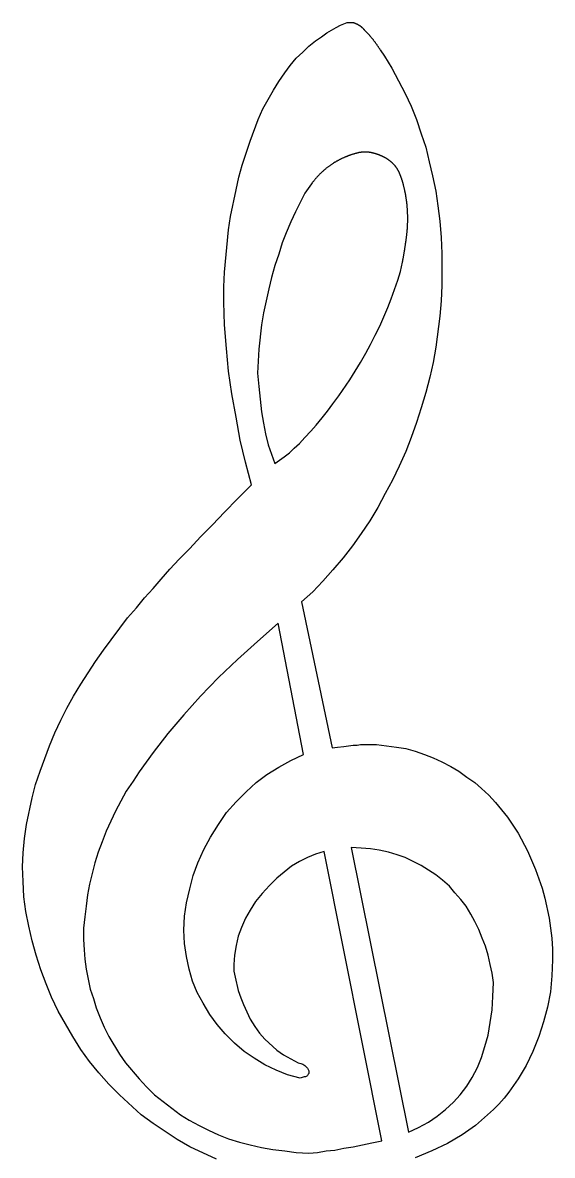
# Model space of a CAD drawing. Extents: x 0 to 109, y 0 to 246.
# Drawn here: x 19.9 to 85.4, y 105.7 to 245.9 of the extents above; entities that cross this region are included whole.
import ezdxf

# ---------------------------------------------------------------- set-up
doc = ezdxf.new("R2010")
doc.units = 0
doc.layers.add('WHITE', color=7, linetype='CONTINUOUS')

msp = doc.modelspace()

# ---------------------------------------------------------------- linework, layer by layer
at = {"layer": 'WHITE', "color": 0}
for p, q in [((57.520531, 244.648102), (58.679237, 245.310226)), ((58.679237, 245.310226), (59.175827, 245.558517)), ((59.175827, 245.558517), (60.003471, 245.889572)), ((60.003471, 245.889572), (60.748356, 245.889572)), ((56.113529, 243.654922), (56.858414, 244.15152)), ((56.858414, 244.15152), (57.520531, 244.648102)), ((54.541, 242.247925), (55.285885, 242.992813)), ((55.285885, 242.992813), (56.113529, 243.654922)), ((64.108978, 242.545319), (64.638298, 241.751343)), ((52.968472, 240.592636), (53.713352, 241.503036)), ((53.713352, 241.503036), (54.541, 242.247925)), ((64.638298, 241.751343), (65.548714, 240.261566)), ((51.56147, 238.606277), (52.306355, 239.68222)), ((52.306355, 239.68222), (52.968472, 240.592636)), ((65.548714, 240.261566), (67.204002, 237.116516)), ((50.899353, 237.530334), (51.56147, 238.606277)), ((49.575119, 235.212921), (50.899353, 237.530334)), ((67.204002, 237.116516), (67.948891, 235.543976)), ((67.948891, 235.543976), (68.611008, 233.888687)), ((48.995766, 233.888687), (49.575119, 235.212921)), ((48.002586, 231.240219), (48.995766, 233.888687)), ((68.611008, 233.888687), (69.190361, 232.150635)), ((69.190361, 232.150635), (69.769714, 230.495331)), ((47.009411, 228.260681), (48.002586, 231.240219)), ((69.769714, 230.495331), (70.183533, 228.674515)), ((70.183533, 228.674515), (70.597359, 226.936447)), ((46.595589, 226.77092), (47.009411, 228.260681)), ((46.26453, 225.198395), (46.595589, 226.77092)), ((55.616943, 225.943268), (54.789295, 224.784561)), ((70.597359, 226.936447), (71.011185, 225.032867)), ((45.602409, 221.887802), (46.26453, 225.198395)), ((54.789295, 224.784561), (53.630589, 222.467163)), ((71.011185, 225.032867), (71.259476, 223.212036)), ((71.259476, 223.212036), (71.507767, 221.308456)), ((45.354118, 220.232513), (45.602409, 221.887802)), ((53.630589, 222.467163), (53.051235, 221.225677)), ((44.857529, 215.018326), (45.354118, 220.232513)), ((53.051235, 221.225677), (52.471882, 219.901443)), ((71.507767, 221.308456), (71.673302, 219.322098)), ((51.975296, 218.659973), (51.56147, 217.252975)), ((52.471882, 219.901443), (51.975296, 218.659973)), ((71.673302, 219.322098), (71.756065, 217.335739)), ((51.56147, 217.252975), (51.064884, 215.845978)), ((71.756065, 217.335739), (71.756065, 213.363037)), ((66.624649, 215.101089), (66.872948, 216.259796)), ((44.774765, 213.19751), (44.857529, 215.018326)), ((51.064884, 215.845978), (50.651058, 214.356216)), ((66.293594, 214.025146), (66.624649, 215.101089)), ((44.774765, 211.293915), (44.774765, 213.19751)), ((50.651058, 214.356216), (50.32, 212.949219)), ((65.465942, 211.707748), (66.293594, 214.025146)), ((71.756065, 213.363037), (71.673302, 211.459442)), ((50.32, 212.949219), (49.657883, 209.969681)), ((65.052124, 210.631805), (65.465942, 211.707748)), ((44.857529, 208.479919), (44.774765, 211.293915)), ((64.058945, 208.314392), (65.052124, 210.631805)), ((71.673302, 211.459442), (71.507767, 209.555862)), ((49.657883, 209.969681), (49.409588, 208.479919)), ((71.507767, 209.555862), (71.011185, 205.748688)), ((45.105824, 205.583145), (44.857529, 208.479919)), ((49.409588, 208.479919), (49.078529, 205.500381)), ((63.479591, 207.238449), (64.058945, 208.314392)), ((62.320885, 205.003799), (62.900238, 206.079742)), ((62.900238, 206.079742), (63.479591, 207.238449)), ((45.354118, 202.76915), (45.105824, 205.583145)), ((49.078529, 205.500381), (48.912998, 202.520859)), ((61.658768, 203.845093), (62.320885, 205.003799)), ((71.011185, 205.748688), (70.680122, 203.845093)), ((60.334534, 201.693207), (61.658768, 203.845093)), ((70.680122, 203.845093), (70.266296, 202.024261)), ((45.767941, 199.955154), (45.354118, 202.76915)), ((48.912998, 202.520859), (49.078529, 200.86557)), ((70.266296, 202.024261), (69.769714, 200.120682)), ((49.078529, 200.86557), (49.409588, 197.720505)), ((59.010296, 199.706863), (60.334534, 201.693207)), ((46.26453, 197.05838), (45.767941, 199.955154)), ((58.265415, 198.713684), (59.010296, 199.706863)), ((69.769714, 200.120682), (69.190361, 198.217087)), ((49.409588, 197.720505), (49.657883, 196.313507)), ((56.941177, 196.975616), (57.603294, 197.803268)), ((57.603294, 197.803268), (58.265415, 198.713684)), ((69.190361, 198.217087), (68.611008, 196.396271)), ((46.761116, 194.244385), (46.26453, 197.05838)), ((49.657883, 196.313507), (49.906178, 194.989273)), ((56.196297, 196.065216), (56.941177, 196.975616)), ((68.611008, 196.396271), (67.948891, 194.575439)), ((49.906178, 194.989273), (50.237236, 193.665039)), ((54.789295, 194.575439), (55.53418, 195.320328)), ((55.53418, 195.320328), (56.196297, 196.065216)), ((47.423237, 191.513153), (46.761116, 194.244385)), ((50.237236, 193.665039), (51.064884, 191.347626)), ((53.465061, 193.251205), (54.127178, 193.830566)), ((54.127178, 193.830566), (54.789295, 194.575439)), ((67.948891, 194.575439), (67.286766, 192.837387)), ((51.064884, 191.347626), (52.223591, 192.175262)), ((52.223591, 192.175262), (52.885708, 192.67186)), ((52.885708, 192.67186), (53.465061, 193.251205)), ((67.286766, 192.837387), (66.459122, 191.016556)), ((48.168118, 188.699142), (47.423237, 191.513153)), ((66.459122, 191.016556), (65.631477, 189.278503)), ((65.631477, 189.278503), (64.721062, 187.623199)), ((46.430058, 186.96109), (48.168118, 188.699142)), ((44.857529, 185.305801), (46.430058, 186.96109)), ((64.721062, 187.623199), (63.81065, 185.885147)), ((43.367764, 183.733261), (44.857529, 185.305801)), ((63.81065, 185.885147), (62.817474, 184.229858)), ((41.877998, 182.2435), (43.367764, 183.733261)), ((62.817474, 184.229858), (61.741531, 182.657318)), ((40.553764, 180.836502), (41.877998, 182.2435)), ((61.741531, 182.657318), (60.665592, 181.167557)), ((39.229527, 179.512268), (40.553764, 180.836502)), ((60.665592, 181.167557), (59.506886, 179.677795)), ((38.07082, 178.270798), (39.229527, 179.512268)), ((59.506886, 179.677795), (58.265415, 178.188034)), ((36.994881, 177.029327), (38.07082, 178.270798)), ((58.265415, 178.188034), (57.023945, 176.781021)), ((36.001701, 175.870621), (36.994881, 177.029327)), ((57.023945, 176.781021), (55.782471, 175.456787)), ((34.925762, 174.711914), (36.001701, 175.870621)), ((55.782471, 175.456787), (54.375473, 174.215317)), ((33.932587, 173.470444), (34.925762, 174.711914)), ((54.375473, 174.215317), (58.182648, 156.172607)), ((32.856644, 172.228973), (33.932587, 173.470444)), ((29.877113, 168.256256), (32.856644, 172.228973)), ((51.478706, 171.566849), (48.912998, 169.332199)), ((54.623768, 155.344971), (51.478706, 171.566849)), ((28.883938, 166.849258), (29.877113, 168.256256)), ((48.912998, 169.332199), (46.430058, 167.097549)), ((27.063112, 164.035263), (28.883938, 166.849258)), ((46.430058, 167.097549), (44.112644, 164.8629)), ((26.1527, 162.545502), (27.063112, 164.035263)), ((44.112644, 164.8629), (41.877998, 162.545502)), ((25.325052, 161.055725), (26.1527, 162.545502)), ((41.877998, 162.545502), (39.80888, 160.228088)), ((24.580172, 159.565964), (25.325052, 161.055725)), ((39.80888, 160.228088), (37.822529, 157.910675)), ((23.835287, 157.993439), (24.580172, 159.565964)), ((23.17317, 156.420898), (23.835287, 157.993439)), ((37.822529, 157.910675), (36.001701, 155.593262)), ((22.014463, 153.275848), (23.17317, 156.420898)), ((36.001701, 155.593262), (34.263645, 153.193085)), ((58.182648, 156.172607), (58.844769, 156.255371)), ((58.844769, 156.255371), (59.589649, 156.338135)), ((59.589649, 156.338135), (60.748356, 156.503677)), ((60.748356, 156.503677), (61.244946, 156.503677)), ((61.244946, 156.503677), (61.658768, 156.586441)), ((61.658768, 156.586441), (63.645123, 156.586441)), ((63.645123, 156.586441), (66.128059, 156.255371)), ((66.128059, 156.255371), (67.286766, 156.089844)), ((67.286766, 156.089844), (68.445473, 155.758789)), ((68.445473, 155.758789), (69.604179, 155.344971)), ((51.56147, 153.77243), (53.051235, 154.600082)), ((53.051235, 154.600082), (54.623768, 155.344971)), ((69.604179, 155.344971), (70.680122, 154.931137)), ((70.680122, 154.931137), (71.756065, 154.434555)), ((71.756065, 154.434555), (72.832008, 153.855194)), ((21.43511, 151.620544), (22.014463, 153.275848)), ((34.263645, 153.193085), (33.518761, 152.034378)), ((48.747471, 151.868851), (50.071705, 152.862015)), ((50.071705, 152.862015), (51.56147, 153.77243)), ((72.832008, 153.855194), (73.82518, 153.275848)), ((73.82518, 153.275848), (74.818359, 152.53096)), ((21.021288, 149.965256), (21.43511, 151.620544)), ((33.518761, 152.034378), (32.691113, 150.792908)), ((47.506001, 150.710144), (48.747471, 151.868851)), ((74.818359, 152.53096), (75.811539, 151.868851)), ((75.811539, 151.868851), (76.639183, 151.123962)), ((32.691113, 150.792908), (31.366879, 148.309967)), ((46.26453, 149.468674), (47.506001, 150.710144)), ((76.639183, 151.123962), (77.549599, 150.29631)), ((77.549599, 150.29631), (78.377243, 149.38591)), ((20.359171, 146.654663), (21.021288, 149.965256)), ((45.105824, 148.14444), (46.26453, 149.468674)), ((78.377243, 149.38591), (79.867004, 147.565079)), ((31.366879, 148.309967), (30.208172, 145.827026)), ((44.112644, 146.654663), (45.105824, 148.14444)), ((79.867004, 147.565079), (81.191246, 145.57872)), ((20.110876, 144.916611), (20.359171, 146.654663)), ((30.208172, 145.827026), (29.711584, 144.502792)), ((43.119469, 145.082138), (44.112644, 146.654663)), ((19.945347, 143.178543), (20.110876, 144.916611)), ((29.711584, 144.502792), (29.214994, 143.261307)), ((42.291821, 143.592377), (43.119469, 145.082138)), ((81.191246, 145.57872), (82.349953, 143.426849)), ((19.862581, 141.440491), (19.945347, 143.178543)), ((29.214994, 143.261307), (28.801172, 141.937073)), ((41.54694, 141.937073), (42.291821, 143.592377)), ((56.113529, 143.013016), (55.120354, 142.599197)), ((57.189472, 143.344086), (56.113529, 143.013016)), ((64.307236, 107.50695), (57.189472, 143.344086)), ((60.500061, 143.840668), (67.617828, 108.582893)), ((61.741531, 143.757904), (60.500061, 143.840668)), ((62.900238, 143.67514), (61.741531, 143.757904)), ((63.976181, 143.509613), (62.900238, 143.67514)), ((65.134888, 143.261307), (63.976181, 143.509613)), ((66.210831, 142.930252), (65.134888, 143.261307)), ((82.349953, 143.426849), (83.343124, 141.109436)), ((28.801172, 141.937073), (28.139053, 139.288605)), ((40.967587, 140.364548), (41.54694, 141.937073)), ((54.127178, 142.102615), (53.134003, 141.523254)), ((55.120354, 142.599197), (54.127178, 142.102615)), ((67.204002, 142.599197), (66.210831, 142.930252)), ((69.190361, 141.606018), (67.204002, 142.599197)), ((71.011185, 140.447311), (69.190361, 141.606018)), ((19.945347, 139.619659), (19.862581, 141.440491)), ((40.553764, 138.709259), (40.967587, 140.364548)), ((53.134003, 141.523254), (51.313175, 140.033493)), ((71.838829, 139.785202), (71.011185, 140.447311)), ((83.343124, 141.109436), (84.170776, 138.792023)), ((20.028111, 137.71608), (19.945347, 139.619659)), ((28.139053, 139.288605), (27.89076, 137.964371)), ((50.402763, 139.123077), (49.492352, 138.129898)), ((51.313175, 140.033493), (50.402763, 139.123077)), ((72.666473, 139.040314), (71.838829, 139.785202)), ((73.32859, 138.212662), (72.666473, 139.040314)), ((84.170776, 138.792023), (84.501831, 137.550552)), ((20.276405, 135.895248), (20.028111, 137.71608)), ((27.89076, 137.964371), (27.725229, 136.557373)), ((40.139938, 136.971191), (40.553764, 138.709259)), ((49.492352, 138.129898), (48.664707, 137.136719)), ((74.073479, 137.385025), (73.32859, 138.212662)), ((74.735596, 136.557373), (74.073479, 137.385025)), ((84.501831, 137.550552), (84.998421, 135.067612)), ((27.725229, 136.557373), (27.559702, 135.233139)), ((39.891644, 135.315903), (40.139938, 136.971191)), ((48.002586, 136.060776), (47.423237, 135.067612)), ((48.664707, 137.136719), (48.002586, 136.060776)), ((75.314949, 135.564194), (74.735596, 136.557373)), ((20.607464, 134.074432), (20.276405, 135.895248)), ((27.559702, 135.233139), (27.394173, 133.826141)), ((39.80888, 133.577835), (39.891644, 135.315903)), ((47.423237, 135.067612), (46.926647, 133.908905)), ((75.811539, 134.653778), (75.314949, 135.564194)), ((76.308121, 133.660599), (75.811539, 134.653778)), ((84.998421, 135.067612), (85.329475, 132.584671)), ((21.021288, 132.253601), (20.607464, 134.074432)), ((27.394173, 133.826141), (27.394173, 132.419128)), ((39.891644, 131.922546), (39.80888, 133.577835)), ((46.926647, 133.908905), (46.512821, 132.832962)), ((76.721947, 132.584671), (76.308121, 133.660599)), ((21.517876, 130.515549), (21.021288, 132.253601)), ((27.394173, 132.419128), (27.476936, 131.177658)), ((40.139938, 130.350021), (39.891644, 131.922546)), ((46.512821, 132.832962), (46.26453, 131.674255)), ((77.135773, 131.591492), (76.721947, 132.584671)), ((85.329475, 132.584671), (85.412247, 131.260422)), ((22.097229, 128.694717), (21.517876, 130.515549)), ((27.476936, 131.177658), (27.559702, 130.018951)), ((46.098999, 130.515549), (46.016235, 129.356842)), ((46.26453, 131.674255), (46.098999, 130.515549)), ((77.466827, 130.515549), (77.135773, 131.591492)), ((77.715126, 129.356842), (77.466827, 130.515549)), ((85.412247, 131.260422), (85.412247, 129.936188)), ((27.559702, 130.018951), (27.725229, 128.777481)), ((40.470997, 128.777481), (40.139938, 130.350021)), ((46.016235, 129.356842), (46.016235, 128.52919)), ((77.963417, 128.280899), (77.715126, 129.356842)), ((85.412247, 129.936188), (85.329475, 127.949837)), ((22.759348, 126.956665), (22.097229, 128.694717)), ((27.725229, 128.777481), (28.221819, 126.294548)), ((40.884823, 127.28772), (40.470997, 128.777481)), ((46.016235, 128.52919), (46.181763, 127.784309)), ((46.181763, 127.784309), (46.512821, 126.129013)), ((78.128944, 127.122192), (77.963417, 128.280899)), ((85.329475, 127.949837), (85.163948, 125.963486)), ((23.421465, 125.301369), (22.759348, 126.956665)), ((28.221819, 126.294548), (28.635641, 125.135841)), ((41.464176, 125.880722), (40.884823, 127.28772)), ((78.046181, 125.384132), (78.128944, 127.122192)), ((24.249111, 123.563309), (23.421465, 125.301369)), ((28.635641, 125.135841), (28.966702, 123.977135)), ((42.209057, 124.556488), (41.464176, 125.880722)), ((46.512821, 126.129013), (46.843884, 125.218605)), ((46.843884, 125.218605), (47.174942, 124.390961)), ((77.963417, 123.728836), (78.046181, 125.384132)), ((85.163948, 125.963486), (84.832893, 124.059898)), ((26.069937, 120.418251), (24.249111, 123.563309)), ((28.966702, 123.977135), (29.463289, 122.735664)), ((43.036705, 123.149483), (42.209057, 124.556488)), ((47.174942, 124.390961), (48.002586, 122.570129)), ((77.466827, 120.583778), (77.963417, 123.728836)), ((84.832893, 124.059898), (84.336304, 122.239075)), ((29.463289, 122.735664), (29.959879, 121.576958)), ((43.947117, 121.908012), (43.036705, 123.149483)), ((48.002586, 122.570129), (48.58194, 121.659721)), ((84.336304, 122.239075), (83.75695, 120.418251)), ((29.959879, 121.576958), (30.53923, 120.418251)), ((44.940292, 120.749306), (43.947117, 121.908012)), ((46.098999, 119.590599), (44.940292, 120.749306)), ((48.58194, 121.659721), (49.161293, 120.832069)), ((49.161293, 120.832069), (49.823414, 120.087189)), ((77.053009, 119.176781), (77.466827, 120.583778)), ((27.063112, 118.845718), (26.069937, 120.418251)), ((30.53923, 120.418251), (31.863466, 118.266365)), ((47.257706, 118.597427), (46.098999, 119.590599)), ((49.823414, 120.087189), (51.313175, 118.762955)), ((76.639183, 117.852547), (77.053009, 119.176781)), ((83.75695, 120.418251), (83.01207, 118.597427)), ((28.139053, 117.355957), (27.063112, 118.845718)), ((31.863466, 118.266365), (32.608349, 117.190422)), ((48.499176, 117.769775), (47.257706, 118.597427)), ((49.823414, 116.942131), (48.499176, 117.769775)), ((51.313175, 118.762955), (52.140823, 118.183601)), ((52.140823, 118.183601), (53.961647, 117.190422)), ((76.142593, 116.611069), (76.639183, 117.852547)), ((83.01207, 118.597427), (82.184418, 116.859367)), ((29.29776, 115.948952), (28.139053, 117.355957)), ((32.608349, 117.190422), (34.263645, 115.204071)), ((51.230412, 116.280014), (49.823414, 116.942131)), ((53.961647, 117.190422), (54.292706, 117.107658)), ((54.292706, 117.107658), (54.541, 117.024895)), ((54.541, 117.024895), (54.789295, 116.859367)), ((54.789295, 116.859367), (55.120354, 116.528305)), ((55.120354, 116.528305), (55.285885, 116.19725)), ((75.480476, 115.369598), (76.142593, 116.611069)), ((82.184418, 116.859367), (81.191246, 115.204071)), ((30.53923, 114.541954), (29.29776, 115.948952)), ((34.263645, 115.204071), (35.174057, 114.210892)), ((52.637413, 115.700661), (51.230412, 116.280014)), ((54.209942, 115.286835), (52.637413, 115.700661)), ((54.706532, 115.45237), (54.209942, 115.286835)), ((54.872059, 115.45237), (54.706532, 115.45237)), ((55.03759, 115.535133), (54.872059, 115.45237)), ((55.120354, 115.617897), (55.03759, 115.535133)), ((55.203117, 115.783424), (55.120354, 115.617897)), ((55.285885, 115.866188), (55.203117, 115.783424)), ((55.285885, 116.19725), (55.285885, 115.866188)), ((74.818359, 114.293663), (75.480476, 115.369598)), ((81.191246, 115.204071), (80.032539, 113.548775)), ((31.863466, 113.21772), (30.53923, 114.541954)), ((35.174057, 114.210892), (36.167233, 113.21772)), ((73.990715, 113.21772), (74.818359, 114.293663)), ((80.032539, 113.548775), (79.453186, 112.803894)), ((34.511936, 110.734779), (31.863466, 113.21772)), ((36.167233, 113.21772), (39.395058, 110.734779)), ((72.169891, 111.396896), (73.163063, 112.307304)), ((73.163063, 112.307304), (73.990715, 113.21772)), ((79.453186, 112.803894), (78.791069, 112.059013)), ((36.001701, 109.658836), (34.511936, 110.734779)), ((39.395058, 110.734779), (40.470997, 110.072662)), ((71.176712, 110.569244), (72.169891, 111.396896)), ((78.128944, 111.396896), (75.894302, 109.410538)), ((78.791069, 112.059013), (78.128944, 111.396896)), ((38.981232, 107.672485), (36.001701, 109.658836)), ((40.470997, 110.072662), (41.712467, 109.410538)), ((41.712467, 109.410538), (42.871174, 108.831184)), ((68.859299, 109.162247), (70.100769, 109.824364)), ((70.100769, 109.824364), (71.176712, 110.569244)), ((75.894302, 109.410538), (74.239006, 108.251839)), ((42.871174, 108.831184), (44.112644, 108.251839)), ((44.112644, 108.251839), (45.354118, 107.755249)), ((67.617828, 108.582893), (68.859299, 109.162247)), ((74.239006, 108.251839), (72.418182, 107.175896)), ((40.553764, 106.76207), (38.981232, 107.672485)), ((43.864353, 105.272308), (40.553764, 106.76207)), ((45.354118, 107.755249), (46.678352, 107.341423)), ((46.678352, 107.341423), (48.002586, 107.010361)), ((48.002586, 107.010361), (49.409588, 106.679306)), ((49.409588, 106.679306), (50.816589, 106.431007)), ((58.513706, 106.348244), (59.589649, 106.596542)), ((59.589649, 106.596542), (60.748356, 106.76207)), ((60.748356, 106.76207), (63.065769, 107.258659)), ((63.065769, 107.258659), (64.307236, 107.50695)), ((72.418182, 107.175896), (70.514595, 106.26548)), ((50.816589, 106.431007), (52.306355, 106.26548)), ((52.306355, 106.26548), (53.713352, 106.099953)), ((53.713352, 106.099953), (55.285885, 106.017189)), ((55.285885, 106.017189), (56.361824, 106.099953)), ((56.361824, 106.099953), (57.437767, 106.26548)), ((57.437767, 106.26548), (58.513706, 106.348244)), ((70.514595, 106.26548), (68.445473, 105.437836))]:
    msp.add_line(p, q, dxfattribs=at)
for points in [[(61.327705, 245.641296), (61.316639, 245.646805), (61.305561, 245.652298), (61.294468, 245.657776), (61.283363, 245.663208), (61.272247, 245.668625), (61.261116, 245.674011), (61.249973, 245.679382), (61.238819, 245.684723), (61.227654, 245.690033), (61.216476, 245.695313), (61.205284, 245.700577), (61.19408, 245.705811), (61.182865, 245.711029), (61.171638, 245.716202), (61.1604, 245.721359), (61.149147, 245.726501), (61.137886, 245.731598), (61.12661, 245.736679), (61.115326, 245.74173), (61.104027, 245.746765), (61.09272, 245.75177), (61.081398, 245.756744), (61.070065, 245.761688), (61.058723, 245.766617), (61.047367, 245.771515), (61.035999, 245.776382), (61.024624, 245.781235), (61.013237, 245.786041), (61.001835, 245.790833), (60.990425, 245.795609), (60.979004, 245.800339), (60.967571, 245.805054), (60.956127, 245.809753), (60.944675, 245.814407), (60.933208, 245.819046), (60.921734, 245.823654), (60.910248, 245.828232), (60.89875, 245.832779), (60.887245, 245.837311), (60.875729, 245.841812), (60.864201, 245.846298), (60.852661, 245.850739), (60.841114, 245.855164), (60.829556, 245.859558), (60.817986, 245.863922), (60.806408, 245.868271), (60.794819, 245.872589), (60.783222, 245.876877), (60.771614, 245.881134), (60.748356, 245.889587)], [(62.238121, 244.896393), (62.223728, 244.914658), (62.209175, 244.9328), (62.194466, 244.950806), (62.179604, 244.968704), (62.164581, 244.98645), (62.149406, 245.004074), (62.134079, 245.021561), (62.118599, 245.038925), (62.10297, 245.056137), (62.087193, 245.073227), (62.071266, 245.090164), (62.055191, 245.106979), (62.038971, 245.123642), (62.022606, 245.140167), (62.0061, 245.15654), (61.989449, 245.172775), (61.97266, 245.188873), (61.95573, 245.204819), (61.93866, 245.220612), (61.921455, 245.236252), (61.904114, 245.251755), (61.886639, 245.26709), (61.869034, 245.282288), (61.851292, 245.297318), (61.833424, 245.31221), (61.815422, 245.326935), (61.797298, 245.341507), (61.779045, 245.355911), (61.760666, 245.370163), (61.742168, 245.384247), (61.723545, 245.398178), (61.7048, 245.411942), (61.68594, 245.425552), (61.666958, 245.438995), (61.647861, 245.452255), (61.628651, 245.465363), (61.609325, 245.478302), (61.58989, 245.491074), (61.570339, 245.503662), (61.550686, 245.516098), (61.530922, 245.528351), (61.511051, 245.540436), (61.491077, 245.552353), (61.471001, 245.564087), (61.450821, 245.575638), (61.430542, 245.587021), (61.410168, 245.598236), (61.389694, 245.609268), (61.369125, 245.620117), (61.327709, 245.641281)], [(64.108986, 242.545303), (64.077721, 242.595398), (64.046234, 242.64534), (64.014519, 242.695145), (63.982571, 242.744812), (63.950397, 242.794327), (63.917999, 242.843689), (63.885376, 242.892914), (63.852531, 242.941971), (63.819458, 242.990891), (63.786163, 243.039658), (63.752647, 243.088272), (63.71891, 243.136734), (63.684952, 243.185043), (63.650772, 243.233185), (63.616371, 243.281174), (63.581753, 243.32901), (63.546917, 243.376694), (63.511864, 243.42421), (63.476593, 243.471558), (63.441105, 243.518753), (63.405403, 243.565796), (63.369488, 243.612656), (63.333359, 243.659363), (63.297016, 243.705902), (63.26046, 243.752274), (63.223694, 243.798477), (63.186714, 243.844513), (63.149529, 243.890381), (63.112133, 243.936066), (63.074528, 243.981598), (63.036716, 244.026947), (62.998695, 244.072128), (62.960472, 244.117142), (62.922039, 244.161957), (62.883404, 244.206619), (62.844566, 244.251099), (62.805527, 244.295395), (62.766285, 244.339508), (62.726841, 244.383453), (62.687195, 244.427216), (62.64735, 244.470795), (62.607307, 244.514191), (62.567066, 244.557404), (62.52663, 244.600433), (62.485996, 244.643265), (62.445168, 244.685928), (62.404144, 244.728394), (62.362926, 244.770676), (62.321518, 244.812775), (62.238121, 244.896393)], [(63.231297, 229.750443), (63.19313, 229.760071), (63.154869, 229.769318), (63.116516, 229.778198), (63.078079, 229.786682), (63.039562, 229.7948), (63.000965, 229.802521), (62.962292, 229.809875), (62.92355, 229.816833), (62.884743, 229.823425), (62.845871, 229.82962), (62.806938, 229.835434), (62.767952, 229.840866), (62.728912, 229.845901), (62.689827, 229.850555), (62.650696, 229.854828), (62.611523, 229.858719), (62.572315, 229.862213), (62.533077, 229.865326), (62.493805, 229.868042), (62.454514, 229.870377), (62.415195, 229.872314), (62.375866, 229.873871), (62.336517, 229.875046), (62.297161, 229.875824), (62.257801, 229.876205), (62.218437, 229.876205), (62.179077, 229.875824), (62.139721, 229.875046), (62.100376, 229.873871), (62.061043, 229.872314), (62.021729, 229.870377), (61.982433, 229.868042), (61.943165, 229.865326), (61.903923, 229.862213), (61.864716, 229.858719), (61.825542, 229.854828), (61.786415, 229.850555), (61.747326, 229.845901), (61.708286, 229.840866), (61.6693, 229.835434), (61.630367, 229.82962), (61.591496, 229.823425), (61.552689, 229.816833), (61.513947, 229.809875), (61.475273, 229.802521), (61.436676, 229.7948), (61.398159, 229.786682), (61.359722, 229.778198), (61.321373, 229.769318), (61.244946, 229.750443)], [(58.348183, 228.508987), (58.285587, 228.469604), (58.223301, 228.429733), (58.161324, 228.389389), (58.099655, 228.348572), (58.038307, 228.307281), (57.977276, 228.265518), (57.916569, 228.223282), (57.85619, 228.180588), (57.796139, 228.137421), (57.736423, 228.093796), (57.677048, 228.049713), (57.618011, 228.005173), (57.559322, 227.960175), (57.50098, 227.914734), (57.442989, 227.868851), (57.385353, 227.82251), (57.328075, 227.775726), (57.27116, 227.728516), (57.214607, 227.680862), (57.158428, 227.632767), (57.102619, 227.584244), (57.047184, 227.535294), (56.99213, 227.485916), (56.937454, 227.436127), (56.883167, 227.38591), (56.829269, 227.335281), (56.775761, 227.284225), (56.722645, 227.232773), (56.66993, 227.180908), (56.617615, 227.128632), (56.565704, 227.075958), (56.514202, 227.022888), (56.463108, 226.969437), (56.412426, 226.915573), (56.362164, 226.861328), (56.312321, 226.806702), (56.262897, 226.751694), (56.213902, 226.696289), (56.165333, 226.640533), (56.117195, 226.584381), (56.069489, 226.527878), (56.022221, 226.471008), (55.975395, 226.413773), (55.929008, 226.356171), (55.883068, 226.298218), (55.837574, 226.239914), (55.79253, 226.181259), (55.74794, 226.122269), (55.703804, 226.062927), (55.616947, 225.943283)], [(61.244946, 229.750458), (61.184914, 229.734802), (61.124981, 229.718796), (61.06514, 229.702438), (61.005402, 229.685699), (60.945763, 229.668625), (60.88623, 229.651184), (60.826801, 229.633377), (60.767479, 229.615234), (60.708267, 229.596725), (60.64917, 229.57785), (60.590183, 229.55864), (60.531315, 229.539063), (60.472565, 229.519135), (60.413937, 229.498871), (60.355427, 229.478241), (60.297047, 229.45726), (60.238789, 229.435928), (60.180664, 229.414261), (60.122665, 229.392242), (60.064804, 229.369858), (60.007076, 229.347153), (59.949486, 229.324081), (59.892036, 229.300674), (59.834724, 229.276932), (59.777557, 229.252823), (59.720539, 229.228394), (59.663666, 229.203613), (59.606941, 229.178497), (59.550369, 229.15303), (59.49395, 229.127243), (59.437687, 229.101105), (59.38158, 229.074631), (59.325634, 229.047821), (59.269848, 229.020676), (59.21423, 228.993195), (59.158772, 228.965393), (59.103485, 228.937241), (59.048367, 228.908768), (58.993423, 228.879974), (58.938648, 228.85083), (58.884052, 228.821381), (58.829632, 228.791595), (58.775394, 228.761475), (58.721336, 228.731033), (58.667461, 228.700272), (58.613773, 228.669189), (58.560268, 228.637787), (58.506958, 228.606064), (58.453835, 228.57402), (58.348179, 228.508987)], [(64.555534, 229.25386), (64.530685, 229.266281), (64.505775, 229.278595), (64.48082, 229.290802), (64.455818, 229.302917), (64.430756, 229.314911), (64.405647, 229.326813), (64.380493, 229.338608), (64.355286, 229.350296), (64.330032, 229.361877), (64.304726, 229.373352), (64.279373, 229.38472), (64.253975, 229.395981), (64.228531, 229.407135), (64.203041, 229.418182), (64.177498, 229.429123), (64.151917, 229.439957), (64.126289, 229.450699), (64.100616, 229.461319), (64.074898, 229.471832), (64.049133, 229.482239), (64.023331, 229.492538), (63.997482, 229.502716), (63.971592, 229.512802), (63.94566, 229.522781), (63.919685, 229.532639), (63.893673, 229.542389), (63.867619, 229.552048), (63.841522, 229.561584), (63.815388, 229.571014), (63.789211, 229.580322), (63.762997, 229.589539), (63.736748, 229.598633), (63.710457, 229.60762), (63.684132, 229.616501), (63.657768, 229.625275), (63.631367, 229.633926), (63.604931, 229.642471), (63.578457, 229.650909), (63.551952, 229.659241), (63.52541, 229.66745), (63.498833, 229.675552), (63.472225, 229.683548), (63.445583, 229.691437), (63.418907, 229.699203), (63.3922, 229.706863), (63.365459, 229.714401), (63.338688, 229.721832), (63.311886, 229.729156), (63.285053, 229.736374), (63.231304, 229.750443)], [(65.631477, 228.508987), (65.612518, 228.526398), (65.59346, 228.543701), (65.57431, 228.560913), (65.555061, 228.578003), (65.535721, 228.595001), (65.516289, 228.611877), (65.496765, 228.628662), (65.47715, 228.645325), (65.457443, 228.661896), (65.437645, 228.678345), (65.417755, 228.694687), (65.397774, 228.710922), (65.377708, 228.727051), (65.357552, 228.743073), (65.337311, 228.758972), (65.316978, 228.774765), (65.296562, 228.790451), (65.276062, 228.806015), (65.255478, 228.821472), (65.234802, 228.836823), (65.21405, 228.852051), (65.193207, 228.867157), (65.172287, 228.882156), (65.151283, 228.897049), (65.130196, 228.911819), (65.109032, 228.926468), (65.087784, 228.94101), (65.06646, 228.955429), (65.045059, 228.969727), (65.023575, 228.983917), (65.002014, 228.997971), (64.980377, 229.011932), (64.958664, 229.025757), (64.936874, 229.039459), (64.915009, 229.053055), (64.893074, 229.066528), (64.871063, 229.07988), (64.848976, 229.093094), (64.82682, 229.106201), (64.804588, 229.119186), (64.782288, 229.13205), (64.759918, 229.144791), (64.73748, 229.15741), (64.714973, 229.169907), (64.692398, 229.182281), (64.669754, 229.194519), (64.647041, 229.206635), (64.62426, 229.218643), (64.601418, 229.230515), (64.555534, 229.253876)], [(66.459114, 227.350281), (66.44767, 227.375961), (66.43602, 227.40155), (66.424156, 227.427048), (66.412094, 227.452438), (66.399826, 227.477737), (66.38736, 227.502945), (66.374687, 227.528046), (66.361816, 227.55304), (66.34874, 227.577927), (66.335472, 227.602722), (66.321999, 227.627396), (66.308327, 227.651962), (66.294464, 227.676422), (66.280396, 227.700775), (66.266144, 227.725006), (66.251686, 227.74913), (66.237045, 227.773132), (66.222206, 227.797012), (66.207176, 227.82077), (66.191956, 227.844406), (66.176544, 227.867935), (66.160942, 227.891327), (66.145157, 227.914597), (66.129189, 227.937729), (66.113029, 227.960739), (66.096687, 227.983627), (66.080162, 228.006363), (66.063454, 228.028976), (66.046562, 228.051468), (66.029495, 228.073807), (66.012245, 228.096008), (65.99482, 228.118073), (65.977211, 228.139999), (65.959435, 228.161774), (65.941483, 228.183411), (65.923355, 228.20491), (65.905052, 228.226257), (65.886581, 228.247452), (65.867943, 228.268509), (65.849136, 228.289398), (65.830162, 228.31015), (65.81102, 228.33075), (65.79171, 228.351181), (65.77224, 228.371475), (65.752609, 228.391602), (65.732811, 228.41156), (65.71286, 228.431381), (65.692749, 228.451019), (65.672478, 228.470505), (65.63147, 228.508987)], [(66.955711, 225.943268), (66.948044, 225.971527), (66.9403, 225.999771), (66.932465, 226.027985), (66.924545, 226.056183), (66.91655, 226.084351), (66.908463, 226.112503), (66.900291, 226.140625), (66.892044, 226.168716), (66.883705, 226.196793), (66.87529, 226.224838), (66.866783, 226.252869), (66.8582, 226.280853), (66.849525, 226.308823), (66.840775, 226.336777), (66.83194, 226.3647), (66.823021, 226.392593), (66.814018, 226.420456), (66.804932, 226.448288), (66.795761, 226.476105), (66.786514, 226.503891), (66.777176, 226.531647), (66.767761, 226.559372), (66.758263, 226.587082), (66.74868, 226.614746), (66.739014, 226.642395), (66.729271, 226.670013), (66.719444, 226.697601), (66.709534, 226.725143), (66.699539, 226.75267), (66.689461, 226.780167), (66.679306, 226.807648), (66.669067, 226.835083), (66.658745, 226.862488), (66.648346, 226.889862), (66.637863, 226.917206), (66.627296, 226.944519), (66.616653, 226.971786), (66.605927, 226.999039), (66.595116, 227.02626), (66.584229, 227.053436), (66.573257, 227.080597), (66.562202, 227.107712), (66.551071, 227.134796), (66.539864, 227.16185), (66.528564, 227.188873), (66.517197, 227.215851), (66.505737, 227.242813), (66.494202, 227.26973), (66.48259, 227.296616), (66.459122, 227.350266)], [(67.452301, 223.129272), (67.44738, 223.185165), (67.442268, 223.241028), (67.436966, 223.296875), (67.431465, 223.352707), (67.425774, 223.408524), (67.419884, 223.464325), (67.413803, 223.520096), (67.407524, 223.575836), (67.401054, 223.631577), (67.394394, 223.687271), (67.387535, 223.74295), (67.380486, 223.798615), (67.373245, 223.854248), (67.365807, 223.909851), (67.358177, 223.965439), (67.350349, 224.020996), (67.342331, 224.076523), (67.334122, 224.132019), (67.325722, 224.187485), (67.317123, 224.24292), (67.308342, 224.29834), (67.299355, 224.353714), (67.290184, 224.409058), (67.280823, 224.464386), (67.271263, 224.519653), (67.261513, 224.574905), (67.251572, 224.630127), (67.24144, 224.685303), (67.23111, 224.740448), (67.220596, 224.795563), (67.209885, 224.850632), (67.198982, 224.905655), (67.187897, 224.960663), (67.176613, 225.01561), (67.165138, 225.070526), (67.153473, 225.125412), (67.141617, 225.180237), (67.12957, 225.235031), (67.11734, 225.289795), (67.104912, 225.344498), (67.092293, 225.39917), (67.079491, 225.453781), (67.06649, 225.508362), (67.053307, 225.562897), (67.039932, 225.617371), (67.026367, 225.671814), (67.012611, 225.726212), (66.998672, 225.780548), (66.984543, 225.834839), (66.955711, 225.943283)], [(67.369537, 219.404861), (67.378899, 219.477448), (67.387962, 219.550079), (67.396713, 219.622742), (67.405151, 219.695435), (67.413284, 219.768173), (67.421112, 219.840942), (67.428627, 219.913742), (67.435837, 219.986572), (67.442734, 220.059448), (67.449318, 220.132339), (67.455597, 220.205246), (67.461571, 220.278198), (67.467224, 220.351166), (67.472572, 220.424164), (67.477615, 220.497177), (67.482346, 220.570206), (67.486763, 220.643265), (67.490875, 220.716339), (67.494675, 220.789429), (67.498161, 220.862534), (67.501343, 220.935654), (67.504211, 221.008789), (67.506767, 221.081924), (67.50901, 221.15509), (67.510948, 221.228241), (67.512573, 221.301422), (67.513893, 221.374603), (67.5149, 221.447784), (67.515594, 221.520966), (67.515976, 221.594147), (67.516045, 221.667343), (67.515808, 221.740524), (67.515259, 221.813721), (67.514404, 221.886902), (67.513229, 221.960083), (67.511749, 222.033249), (67.509956, 222.106415), (67.507858, 222.179581), (67.505447, 222.252731), (67.502724, 222.325867), (67.499687, 222.398987), (67.496346, 222.472107), (67.492691, 222.545197), (67.488731, 222.618286), (67.484451, 222.691345), (67.479874, 222.764389), (67.474976, 222.837418), (67.469772, 222.910416), (67.464256, 222.983398), (67.452301, 223.129288)], [(66.872948, 216.259796), (66.884262, 216.321198), (66.895515, 216.382614), (66.9067, 216.444046), (66.917831, 216.505493), (66.928894, 216.56694), (66.939896, 216.628403), (66.950829, 216.689865), (66.961708, 216.751358), (66.972519, 216.812851), (66.983269, 216.874359), (66.99395, 216.935883), (67.00457, 216.997406), (67.015129, 217.058945), (67.025627, 217.120499), (67.036064, 217.182053), (67.046432, 217.243622), (67.05674, 217.305206), (67.066978, 217.366806), (67.077164, 217.428406), (67.08728, 217.490021), (67.097336, 217.551651), (67.107323, 217.613281), (67.117249, 217.674927), (67.127113, 217.736572), (67.136917, 217.798248), (67.146652, 217.859909), (67.156334, 217.9216), (67.165939, 217.983292), (67.175491, 218.044998), (67.184975, 218.10672), (67.194397, 218.168442), (67.203758, 218.230179), (67.213051, 218.291916), (67.222282, 218.353668), (67.231453, 218.415436), (67.240555, 218.477203), (67.249603, 218.538986), (67.258575, 218.600769), (67.267494, 218.662567), (67.276344, 218.72438), (67.285133, 218.786194), (67.293861, 218.848022), (67.302521, 218.909851), (67.311119, 218.971695), (67.319656, 219.033554), (67.328125, 219.095413), (67.336533, 219.157288), (67.344879, 219.219162), (67.353165, 219.281052), (67.369537, 219.404861)]]:
    msp.add_lwpolyline(points, dxfattribs=at)

doc.saveas('drawing.dxf')
